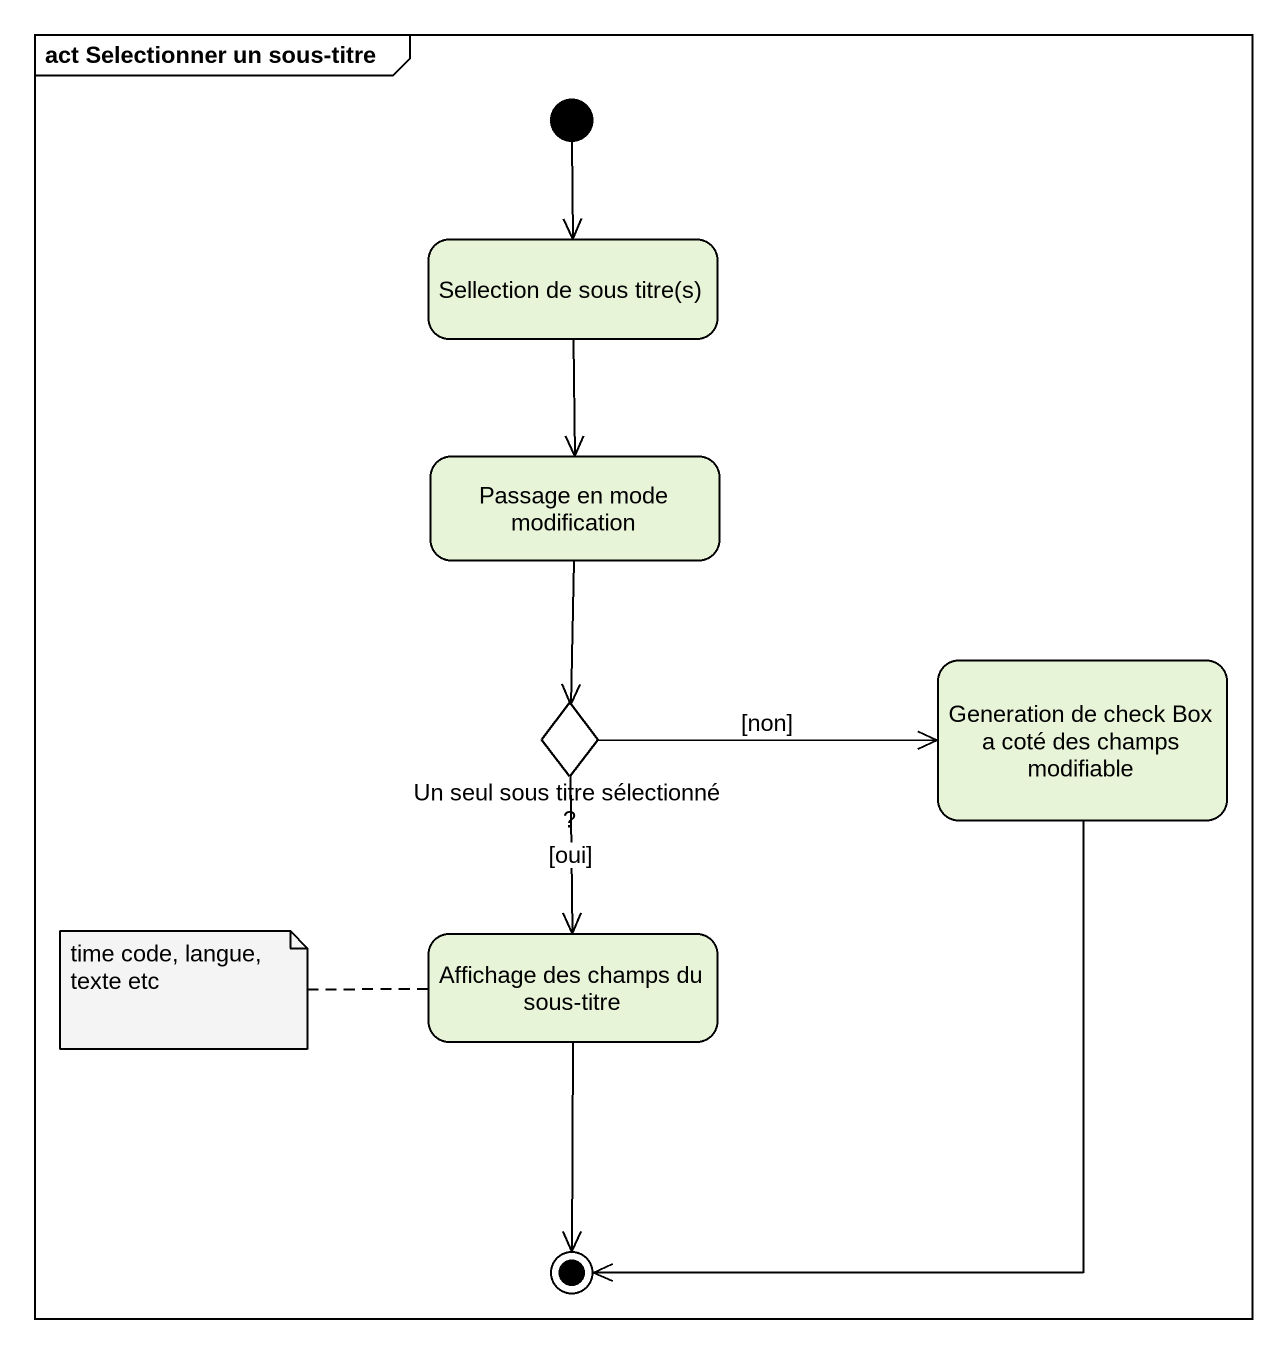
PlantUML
@startuml
mainframe act Selectionner un sous-titre
hide empty description
state "Sellection de sous titre(s)" as Sellection_de_sous_titre_s
state "Passage en mode modification" as Passage_en_mode_modification
state "Un seul sous titre sélectionné ?" as Un_seul_sous_titre <<choice>>
state "Generation de check Box a coté des champs modifiable" as Generation_de_check_Box_a
state "Affichage des champs du sous-titre" as Affichage_des_champs_du
[*] --> Sellection_de_sous_titre_s
Sellection_de_sous_titre_s --> Passage_en_mode_modification
Passage_en_mode_modification --> Un_seul_sous_titre
Un_seul_sous_titre -right-> Generation_de_check_Box_a : [non]
Un_seul_sous_titre --> Affichage_des_champs_du : [oui]
Generation_de_check_Box_a --> [*]
Affichage_des_champs_du --> [*]
note left of Affichage_des_champs_du : time code, langue, texte etc
@enduml
